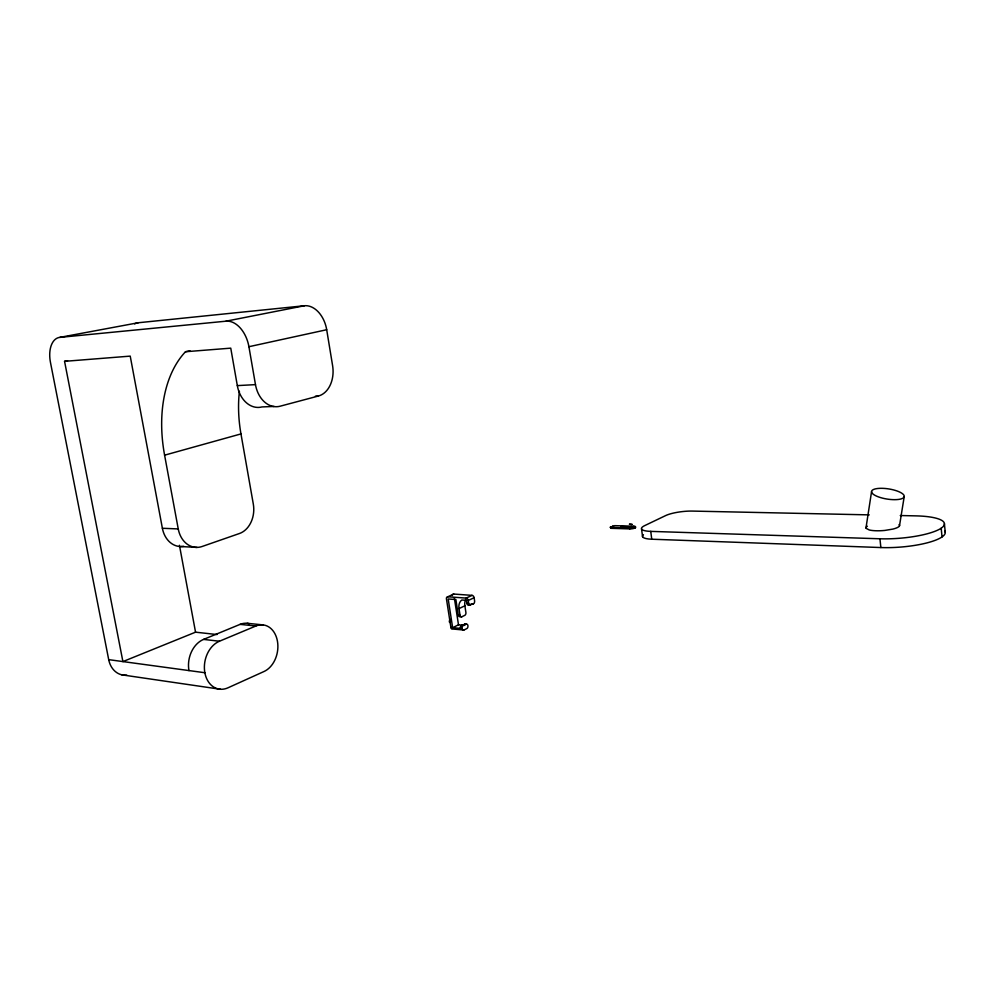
<?xml version="1.0" encoding="UTF-8"?>
<svg xmlns="http://www.w3.org/2000/svg" width="995" height="995" viewBox="0 0 995 995"><rect width="100%" height="100%" fill="white"/><g stroke="black" fill="none" stroke-linecap="round" stroke-linejoin="round"><path stroke-width="1.49" d="M865.986 527.922L871.558 491.679M899.505 525.77L904.194 496.729A16.529 5.137 8.9 0 0 880.998 488.309A16.529 5.137 8.9 0 0 878.535 496.928A16.529 5.137 8.9 0 0 904.194 496.729M634.897 527.288A3.781 0.858 -7.3 0 0 633.803 526.218L614.711 525.658L610.184 527.3L629.698 528.171A3.781 0.858 -7.3 0 0 634.897 527.288L634.997 528.022M465.834 599.326A10.559 7.574 65.2 0 0 464.876 605.806L465.896 612.435A2.326 1.492 -85.1 0 1 464.777 615.345L461.842 616.763A2.326 1.505 -85 0 1 460.026 615.246L459.006 608.592A10.609 7.587 65.3 0 1 461.854 599.997L466.468 600.346L466.941 603.48A2.351 1.505 -85.4 0 0 468.757 605.022L473.471 603.766A2.338 1.492 -85.5 0 0 474.59 600.843L474.117 597.721A2.326 1.679 65.5 0 0 472.003 595.358L453.732 594.052L447.837 596.764A2.313 1.642 66 0 0 446.444 598.841L450.909 627.522A2.313 1.492 -84.5 0 0 452.713 629.014L463.894 630.034L466.804 628.591A2.326 1.492 -84.7 0 0 467.924 625.668A2.326 1.492 -84.7 0 0 466.133 624.188L461.456 625.457A2.326 1.492 -84.6 0 0 460.324 628.392M461.456 625.457L466.133 624.188M464.64 625.382L458.496 624.835L452.638 627.683L448.185 598.978L455.872 599.55L458.272 615.109A2.326 1.505 -85 0 0 460.088 616.614L461.842 616.763M468.757 605.022L473.471 603.766M459.006 608.592L464.876 605.806M447.837 596.764L466.12 598.107A2.338 1.679 65.6 0 1 468.247 600.482L474.117 597.721M466.12 598.107L472.003 595.358M188.975 670.618A24.626 18.818 -78.2 0 1 203.565 639.412L219.447 641.228L255.914 625.992A24.178 17.935 -80.3 0 1 277.431 641.141A24.178 17.935 -80.3 0 1 264.023 671.501L227.954 687.819A24.875 18.818 -78.6 0 1 204.858 672.732L108.704 659.648L50.471 362.454A24.427 14.141 75.7 0 1 59.899 337.367L138.23 322.753L304.408 305.751A25.895 17.798 76.5 0 1 326.696 329.731L332.604 365.65A26.343 19.179 85.5 0 1 318.425 396.01L280.117 406.209A27.089 20.298 85.7 0 1 255.479 384.63L248.912 346.708A27.387 17.86 76 0 0 226.027 321.186L59.899 337.367M203.565 639.412L240.056 624.375A23.93 17.947 -80 0 1 249.434 623.741M217.047 634.549L195.542 632.173L122.907 661.588L64.563 361.334L67.56 360.725M240.964 433.919L253.315 504.104A24.278 18.743 -87.1 0 1 239.447 533.507L202.134 546.491A24.925 19.726 -85.9 0 1 178.242 528.93L164.598 455.175L240.964 433.919A115.059 78.63 73.1 0 1 239.409 391.259M613.393 526.579L612.572 526.094M248.912 346.708L326.696 329.731M164.598 455.175A121.589 78.792 72.9 0 1 185.493 351.733L189.995 350.787M226.027 321.186L304.408 305.751M630.494 526.852C626.614 527.574 633.367 527.711 631.327 526.803M64.563 361.334L130.221 356.123L162.384 528.27A24.664 19.713 -85.7 0 0 183.727 546.317M185.493 351.733L230.753 348.151L237.32 385.612A26.765 20.323 85.5 0 0 261.983 406.93L274.073 406.445M237.32 385.612L255.479 384.63M315.403 396.147L318.425 396.01M869.232 514.875L692.371 511.082A19.8 4.428 -6.8 0 0 665.618 515.597L644.636 525.646A20.186 4.627 -7 0 0 650.742 531.38L651.762 539.215L880.861 547.548A45.845 11.194 -4.5 0 0 927.24 542.822A45.845 11.194 -4.5 0 0 944.728 530.907M900.264 515.534L915.786 515.87A45.882 10.957 -4.6 0 1 940.76 528.482A45.882 10.957 -4.6 0 1 879.941 538.78L650.742 531.38M620.979 526.554L631.029 526.865M610.495 527.051L610.905 528.308L629.798 528.905A3.781 0.858 -7.3 0 0 634.86 528.084A3.781 0.858 -7.3 0 0 634.3 526.964M162.384 528.27L178.242 528.93M181.152 546.553L197.022 547.399M466.941 603.48L468.72 603.617A2.351 1.505 -85.4 0 0 470.535 605.159M458.272 615.109L460.026 615.246M450.909 627.522L462.078 628.554A2.326 1.492 -84.6 0 0 463.894 630.034M247.133 623.293L262.991 624.885M240.056 624.375L255.914 625.992M121.863 674.846L220.517 689.274M899.07 524.576L899.393 524.95A15.92 3.793 -4.7 0 1 892.95 529.079L884.804 530.434A17.388 4.142 -4.7 0 1 869.282 529.987L866.098 528.333A15.908 3.793 -4.7 0 1 867.366 526.231M179.448 545.285L195.542 632.173M468.247 600.482L468.72 603.617M454.317 597.759L458.496 624.835M610.992 527.586L611.092 528.308M633.803 526.218L633.902 526.952M629.698 528.171L629.798 528.905M641.539 528.892L642.559 536.653M879.941 538.78L880.861 547.548M944.404 523.681L945.25 532.337M941.183 528.208L942.029 536.939M651.762 539.215A20.161 4.726 -6.9 0 1 643.442 534.713M204.858 672.732A24.875 18.818 -78.6 0 1 219.447 641.228M126.788 675.17A23.333 18.756 -75.8 0 1 108.704 659.648M134.673 323.91A23.233 14.266 76.1 0 1 138.23 322.753M462.078 628.541A2.326 1.492 -84.6 0 1 463.21 625.619M452.315 595.557A2.301 1.642 65.9 0 1 453.732 594.052M464.379 624.027A2.326 1.492 -84.6 0 1 465.66 624.325M450.213 622.372A1.667 0.92 -68 0 1 449.342 621.415A1.667 0.92 -68 0 1 450.262 619.475M632.211 524.464L629.499 524.228L632.211 524.464"/></g></svg>
